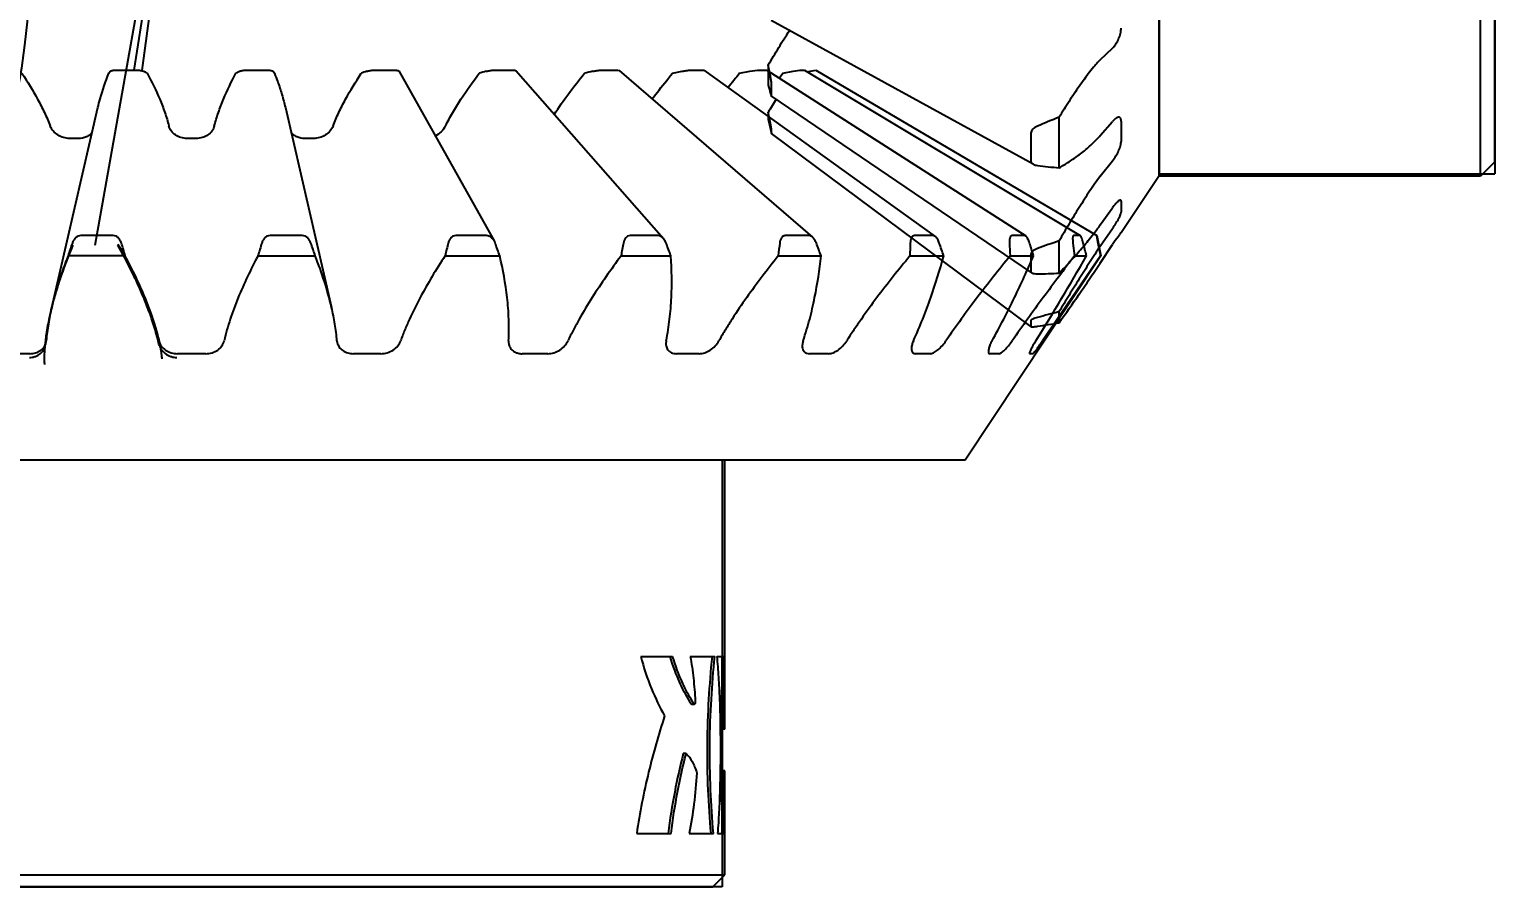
# Model space of a CAD drawing. Header units: inches. Extents: x -116 to 250, y -285 to 80.
# Drawn here: x 25.257 to 27.692, y -193.863 to -192.438 of the extents above; entities that cross this region are included whole.
import ezdxf

# ---------------------------------------------------------------- set-up
doc = ezdxf.new("R2010")
doc.units = ezdxf.units.IN
doc.header["$MEASUREMENT"] = 0
for name, color, linetype in [('LAY0001', 7, 'Continuous'), ('LAYER_CURVE', 7, 'Continuous'), ('LAYER_CUT_FEAT', 7, 'Continuous'), ('LAYER_FEATURE', 7, 'Continuous'), ('trajectories', 3, 'Continuous')]:
    doc.layers.add(name, color=color, linetype=linetype)
doc.dimstyles.get("Standard").update_dxf_attribs({"dimtxt": 0.18, "dimasz": 0.18, "dimexe": 0.18, "dimexo": 0.0625, "dimgap": 0.09, "dimtad": 0, "dimtih": 1, "dimtoh": 1, "dimdec": 4, "dimzin": 0, "dimdsep": 46, "dimtxsty": 'Standard', "dimcen": 0.09, "dimadec": 0, "dimazin": 0, "dimtfac": 1, "dimtdec": 4, "dimtofl": 0, "dimtmove": 0, "dimatfit": 3, "dimfxl": 1, "dimtolj": 1, "dimtzin": 0, "dimarcsym": 0})

# ---------------------------------------------------------------- blocks, each defined once
blk = doc.blocks.new('*D125')
at = {"layer": 'Defpoints', "color": 0, "transparency": 16777216}
for p in [(24.4196, -191.5446), (23.0411, -192.9936)]:
    blk.add_point(p, dxfattribs=at)
at = {"layer": 'trajectories', "color": 0, "lineweight": -2, "transparency": 16777216}
for p, q in [((25.3157, -190.6027), (24.5437, -191.4142)), ((25.4957, -190.6027), (25.3157, -190.6027)), ((23.7304, -192.3591), (23.7304, -192.1791)), ((23.6404, -192.2691), (23.8204, -192.2691))]:
    blk.add_line(p, q, dxfattribs=at)
at = {"layer": 'trajectories', "color": 0, "transparency": 16777216}
blk.add_solid([(24.522, -191.3935), (24.5654, -191.4348), (24.4196, -191.5446)], dxfattribs=at)
at = {"layer": 'trajectories', "color": 0, "transparency": 16777216, "insert": (26.0657, -190.6027), "char_height": 0.18, "attachment_point": 5}
blk.add_mtext('\\A1;∅2.0000', dxfattribs=at)

msp = doc.modelspace()

# ---------------------------------------------------------------- linework, layer by layer
at = {"color": 7, "linetype": 'Continuous'}
for p, q in [((26.92527, -192.66221), (26.48949, -192.42296)), ((27.03663, -192.48861), (27.05709, -192.46908)), ((25.87075, -192.50716), (26.02932, -192.78954)), ((26.06522, -192.50654), (26.31064, -192.78549)), ((26.23686, -192.5062), (26.55847, -192.78326)), ((26.37798, -192.506), (26.76211, -192.78198)), ((26.48231, -192.50589), (26.91265, -192.78127)), ((26.50286, -192.51903), (26.509, -192.51098)), ((26.54522, -192.50584), (27.00317, -192.78076)), ((26.56406, -192.50583), (27.03065, -192.78082)), ((26.9226, -192.84259), (26.4899, -192.54866)), ((25.36143, -192.60877), (25.37088, -192.56791)), ((25.68235, -192.56791), (25.75916, -192.90014)), ((26.92127, -192.93195), (26.49008, -192.61114)), ((27.03663, -192.61461), (27.05709, -192.59094)), ((27.07124, -192.59029), (27.07124, -192.62452)), ((25.33855, -192.6193), (25.32403, -192.6193)), ((25.53403, -192.6193), (25.51919, -192.6193)), ((25.72919, -192.6193), (25.71468, -192.6193)), ((27.03663, -192.6821), (27.05709, -192.65622)), ((27.03663, -192.763), (27.05709, -192.73446)), ((27.07124, -192.7236), (27.07124, -192.74159)), ((25.39616, -192.78083), (25.34269, -192.78083)), ((25.71054, -192.78083), (25.65707, -192.78083)), ((26.01688, -192.78083), (25.96575, -192.78083)), ((26.30179, -192.78083), (26.25523, -192.78083)), ((26.55283, -192.78083), (26.51287, -192.78083)), ((26.75901, -192.78083), (26.72741, -192.78083)), ((26.91133, -192.78083), (26.88947, -192.78083)), ((26.91265, -192.78127), (26.91133, -192.78083)), ((27.00314, -192.78083), (26.99196, -192.78083)), ((27.00343, -192.78092), (27.00314, -192.78083)), ((27.03065, -192.78082), (27.03041, -192.78083)), ((27.03041, -192.78083), (27.03258, -192.79312)), ((27.03065, -192.78082), (27.03745, -192.81441)), ((27.03663, -192.79848), (27.05709, -192.76877)), ((27.07123, -192.77572), (27.07067, -192.77632)), ((27.07124, -192.77573), (27.07123, -192.77572)), ((27.07124, -192.77573), (27.07124, -192.77622)), ((26.99115, -192.79312), (26.99376, -192.81441)), ((27.03258, -192.79312), (27.0367, -192.81441)), ((27.03663, -192.82636), (27.05709, -192.79573)), ((25.4163, -192.81441), (25.32123, -192.81441)), ((25.63692, -192.81441), (25.732, -192.81441)), ((25.94779, -192.81441), (26.03871, -192.81441)), ((26.24026, -192.81441), (26.32305, -192.81441)), ((26.50153, -192.81441), (26.57258, -192.81441)), ((26.7202, -192.81441), (26.77639, -192.81441)), ((27.03745, -192.81441), (26.81218, -193.15417)), ((26.8867, -192.81441), (26.92559, -192.81441)), ((27.0367, -192.81441), (26.94075, -192.95552)), ((26.99376, -192.81441), (27.01364, -192.81441)), ((27.0367, -192.81441), (27.03745, -192.81441)), ((25.25788, -192.97701), (25.21201, -192.97701)), ((25.28463, -192.95845), (25.28507, -192.95552)), ((25.55006, -192.97701), (25.50317, -192.97701)), ((25.76816, -192.95552), (25.7686, -192.95845)), ((25.84121, -192.97701), (25.79534, -192.97701)), ((26.11862, -192.97701), (26.07578, -192.97701)), ((26.37015, -192.97701), (26.33221, -192.97701)), ((26.58481, -192.97701), (26.55343, -192.97701)), ((26.75323, -192.97701), (26.72978, -192.97701)), ((26.85181, -192.97645), (26.85354, -192.97701)), ((26.86803, -192.97701), (26.85354, -192.97701)), ((26.91908, -192.97694), (26.91931, -192.97701)), ((26.92421, -192.97701), (26.91931, -192.97701)), ((26.81218, -193.15417), (24.24104, -193.15417)), ((26.41244, -193.60124), (26.41244, -193.15417)), ((26.27284, -193.48013), (26.32593, -193.48013)), ((26.35525, -193.48013), (26.39586, -193.48013)), ((26.39931, -193.48013), (26.41236, -193.48013)), ((26.35659, -193.55884), (26.35734, -193.55937)), ((26.35734, -193.55937), (26.36204, -193.55937)), ((26.36204, -193.55937), (26.36129, -193.55884)), ((26.41244, -193.60124), (26.40727, -193.60124)), ((26.40801, -193.60124), (26.40801, -193.67045)), ((26.3483, -193.64162), (26.34352, -193.64162)), ((26.41244, -193.67045), (26.40697, -193.67045)), ((26.40697, -193.67045), (26.40783, -193.77425)), ((26.41226, -193.77425), (26.4114, -193.67045)), ((26.41244, -193.84315), (26.41244, -193.67045)), ((26.26626, -193.77425), (26.32338, -193.77425)), ((26.35328, -193.77425), (26.39369, -193.77425)), ((26.4006, -193.77425), (26.41226, -193.77425))]:
    msp.add_line(p, q, dxfattribs=at)
for centre, radius, start, end in [((28.0051, -193.78864), 2.02249, 140.82262, 141.68948), ((27.02177, -193.37737), 1.79131, 160.96397, 161.68279), ((23.73068, -193.30448), 1.75542, 16.21117, 16.93618), ((27.32254, -193.30448), 1.75542, 163.06382, 163.78883), ((24.03145, -193.37737), 1.79131, 18.31721, 19.03603), ((27.68999, -193.22856), 1.79074, 165.9268, 166.628), ((26.00736, -192.80184), 0.02517, 20.26948, 29.24487), ((24.25887, -193.44963), 1.8898, 19.64124, 20.32808), ((28.13791, -193.14518), 1.92626, 169.46884, 170.11229), ((24.38974, -193.5242), 2.05949, 20.16019, 20.79243), ((28.71987, -193.04351), 2.23014, 173.55328, 174.10344), ((24.37762, -193.60753), 2.33386, 19.8667, 20.42342), ((29.5966, -192.89419), 2.87751, 177.98695, 178.41108), ((24.12492, -193.71523), 2.80032, 18.76486, 19.22554), ((31.38463, -192.59404), 4.50332, 182.53368, 182.80485), ((23.37692, -193.89072), 3.7083, 16.87263, 17.21668), ((21.13264, -194.30585), 6.06717, 14.230472, 14.437985), ((23.81246, -191.00024), 3.6795, 327.90005, 330.45905)]:
    msp.add_arc(centre, radius, start, end, dxfattribs=at)
for points, knots in [([(27.05709, -192.46908), (27.05807, -192.46815), (27.05998, -192.46603), (27.06356, -192.46109), (27.06732, -192.45398), (27.0699, -192.44634), (27.07103, -192.44026), (27.07124, -192.43735), (27.07124, -192.43596)], [0, 0, 0, 0, 0.1104629, 0.2323733, 0.4968259, 0.7629256, 0.886839, 1, 1, 1, 1]), ([(25.24475, -192.51098), (25.25397, -192.52502), (25.26702, -192.54645), (25.28214, -192.57599), (25.28872, -192.59102), (25.29166, -192.59861)], [0, 0, 0, 0, 0.5061211, 0.7548448, 1, 1, 1, 1]), ([(25.37088, -192.56791), (25.372, -192.56307), (25.37693, -192.54377), (25.38341, -192.52488), (25.38891, -192.51098)], [0, 0, 0, 0, 0.2493414, 1, 1, 1, 1]), ([(25.45293, -192.51098), (25.46049, -192.52504), (25.47093, -192.54652), (25.48232, -192.57605), (25.48694, -192.59105), (25.48887, -192.59861)], [0, 0, 0, 0, 0.5044707, 0.7533902, 1, 1, 1, 1]), ([(25.56435, -192.59861), (25.56629, -192.59105), (25.57091, -192.57605), (25.58229, -192.54652), (25.59274, -192.52504), (25.6003, -192.51098)], [0, 0, 0, 0, 0.2466098, 0.4955293, 1, 1, 1, 1]), ([(25.66432, -192.51098), (25.66616, -192.51563), (25.67058, -192.52729), (25.6768, -192.54622), (25.68067, -192.56065), (25.68235, -192.56791)], [0, 0, 0, 0, 0.2509088, 0.6259851, 1, 1, 1, 1]), ([(25.76157, -192.59861), (25.7645, -192.59102), (25.77108, -192.57599), (25.78621, -192.54645), (25.79925, -192.52502), (25.80847, -192.51098)], [0, 0, 0, 0, 0.2451552, 0.4938789, 1, 1, 1, 1]), ([(25.94852, -192.59861), (25.95232, -192.59101), (25.96056, -192.57598), (25.97875, -192.54646), (25.99383, -192.52503), (26.00433, -192.51098)], [0, 0, 0, 0, 0.2450674, 0.4939369, 1, 1, 1, 1]), ([(26.12915, -192.57922), (26.13683, -192.56748), (26.15309, -192.54437), (26.1704, -192.52205), (26.17931, -192.51098)], [0, 0, 0, 0, 0.4968515, 1, 1, 1, 1]), ([(26.29187, -192.55359), (26.29461, -192.54999), (26.30568, -192.53561), (26.31707, -192.52147), (26.32576, -192.51098)], [0, 0, 0, 0, 0.2495491, 1, 1, 1, 1]), ([(27.0687, -192.5843), (27.06837, -192.58415), (27.06761, -192.58397), (27.06636, -192.58405), (27.065, -192.58446), (27.06292, -192.5855), (27.06016, -192.58762), (27.05813, -192.58973), (27.05709, -192.59094)], [0, 0, 0, 0, 0.0775827, 0.1637321, 0.2631562, 0.3783462, 0.6581737, 1, 1, 1, 1]), ([(27.07124, -192.59029), (27.07124, -192.58956), (27.07115, -192.58823), (27.0707, -192.58644), (27.0699, -192.58507), (27.06911, -192.58448), (27.0687, -192.5843)], [0, 0, 0, 0, 0.3176373, 0.5823623, 0.8031543, 1, 1, 1, 1]), ([(25.32403, -192.6193), (25.32056, -192.6193), (25.31357, -192.61825), (25.30405, -192.61391), (25.29632, -192.60728), (25.2928, -192.60157), (25.29166, -192.59861)], [0, 0, 0, 0, 0.2567116, 0.5148057, 0.7648802, 1, 1, 1, 1]), ([(25.36146, -192.60879), (25.36025, -192.61043), (25.3573, -192.61345), (25.34983, -192.61798), (25.34305, -192.6193), (25.33855, -192.6193)], [0, 0, 0, 0, 0.2351219, 0.480419, 1, 1, 1, 1]), ([(25.51919, -192.6193), (25.51571, -192.6193), (25.5088, -192.61831), (25.49955, -192.61398), (25.49243, -192.60728), (25.48962, -192.60153), (25.48887, -192.59861)], [0, 0, 0, 0, 0.2663384, 0.5246962, 0.7693921, 1, 1, 1, 1]), ([(25.56435, -192.59861), (25.5636, -192.60153), (25.5608, -192.60728), (25.55368, -192.61398), (25.54443, -192.61831), (25.53752, -192.6193), (25.53403, -192.6193)], [0, 0, 0, 0, 0.2306075, 0.4753035, 0.7336615, 1, 1, 1, 1]), ([(25.71468, -192.6193), (25.71017, -192.6193), (25.70339, -192.61798), (25.69593, -192.61345), (25.69298, -192.61043), (25.69177, -192.60879)], [0, 0, 0, 0, 0.519581, 0.7648781, 1, 1, 1, 1]), ([(25.76157, -192.59861), (25.76042, -192.60157), (25.75691, -192.60728), (25.74918, -192.61391), (25.73966, -192.61825), (25.73266, -192.6193), (25.72919, -192.6193)], [0, 0, 0, 0, 0.2351198, 0.4851943, 0.7432884, 1, 1, 1, 1]), ([(25.94852, -192.59861), (25.94675, -192.60213), (25.94181, -192.60868), (25.93515, -192.61344), (25.93148, -192.6153)], [0, 0, 0, 0, 0.4890009, 1, 1, 1, 1]), ([(27.05709, -192.65622), (27.05905, -192.65373), (27.06269, -192.64836), (27.06645, -192.64126), (27.06884, -192.63547), (27.07016, -192.63146), (27.071, -192.62784), (27.07124, -192.62556), (27.07124, -192.62452)], [0, 0, 0, 0, 0.2707536, 0.5514719, 0.683865, 0.8050379, 0.9113076, 1, 1, 1, 1]), ([(27.07056, -192.72189), (27.07031, -192.72175), (27.06979, -192.72174), (27.06912, -192.72194), (27.06822, -192.72235), (27.06694, -192.72323), (27.06527, -192.72468), (27.06339, -192.72658), (27.06136, -192.72888), (27.05922, -192.73154), (27.05781, -192.73345), (27.05709, -192.73446)], [0, 0, 0, 0, 0.0451174, 0.0748492, 0.1106536, 0.2017235, 0.3188496, 0.4603423, 0.6234454, 0.8046657, 1, 1, 1, 1]), ([(27.07124, -192.7236), (27.07124, -192.72339), (27.07122, -192.72302), (27.0711, -192.72252), (27.07088, -192.72213), (27.07067, -192.72195), (27.07056, -192.72189)], [0, 0, 0, 0, 0.3177936, 0.5811232, 0.8015421, 1, 1, 1, 1]), ([(27.05709, -192.76877), (27.05896, -192.76605), (27.06163, -192.76194), (27.06489, -192.75644), (27.06702, -192.75258), (27.06878, -192.74907), (27.0701, -192.74605), (27.07086, -192.74387), (27.07117, -192.74245), (27.07124, -192.74186), (27.07124, -192.74159)], [0, 0, 0, 0, 0.3212998, 0.4769908, 0.6217791, 0.7504473, 0.8584543, 0.9422564, 0.9744124, 1, 1, 1, 1]), ([(25.34269, -192.78083), (25.34103, -192.78083), (25.33767, -192.78161), (25.33349, -192.78451), (25.33038, -192.7885), (25.32897, -192.79155), (25.32842, -192.79312)], [0, 0, 0, 0, 0.2493926, 0.5001269, 0.7505985, 1, 1, 1, 1]), ([(25.40997, -192.79312), (25.40949, -192.79155), (25.4082, -192.78851), (25.40524, -192.78451), (25.40114, -192.78159), (25.39781, -192.78083), (25.39616, -192.78083)], [0, 0, 0, 0, 0.2491117, 0.4983742, 0.7484117, 1, 1, 1, 1]), ([(25.65707, -192.78083), (25.65541, -192.78083), (25.65209, -192.78159), (25.64799, -192.78451), (25.64502, -192.78851), (25.64373, -192.79155), (25.64326, -192.79312)], [0, 0, 0, 0, 0.2515887, 0.5016261, 0.7508882, 1, 1, 1, 1]), ([(25.7248, -192.79312), (25.72426, -192.79155), (25.72285, -192.7885), (25.71973, -192.78451), (25.71556, -192.78161), (25.7122, -192.78083), (25.71054, -192.78083)], [0, 0, 0, 0, 0.2494015, 0.4998733, 0.7506078, 1, 1, 1, 1]), ([(25.96575, -192.78083), (25.96417, -192.78083), (25.96099, -192.78159), (25.95716, -192.78453), (25.95448, -192.78854), (25.95338, -192.79156), (25.95299, -192.79312)], [0, 0, 0, 0, 0.2489362, 0.496595, 0.746634, 1, 1, 1, 1]), ([(26.02932, -192.78954), (26.02866, -192.78837), (26.02715, -192.78613), (26.02426, -192.7833), (26.02078, -192.78134), (26.01816, -192.78083), (26.01688, -192.78083)], [0, 0, 0, 0, 0.254629, 0.5077286, 0.7569015, 1, 1, 1, 1]), ([(26.25523, -192.78083), (26.2538, -192.78083), (26.25087, -192.7816), (26.24749, -192.78459), (26.24524, -192.78859), (26.24438, -192.79157), (26.24409, -192.79312)], [0, 0, 0, 0, 0.2403487, 0.4837675, 0.7371177, 1, 1, 1, 1]), ([(26.31064, -192.78549), (26.30947, -192.78417), (26.30685, -192.78189), (26.30343, -192.78083), (26.30179, -192.78083)], [0, 0, 0, 0, 0.5184921, 1, 1, 1, 1]), ([(26.51287, -192.78083), (26.51225, -192.78083), (26.51099, -192.78101), (26.50865, -192.78212), (26.5063, -192.78469), (26.5046, -192.78866), (26.50401, -192.79159), (26.50384, -192.79312)], [0, 0, 0, 0, 0.1128245, 0.2257136, 0.4624774, 0.7220351, 1, 1, 1, 1]), ([(26.55847, -192.78326), (26.55764, -192.78255), (26.5559, -192.78136), (26.55381, -192.78083), (26.55283, -192.78083)], [0, 0, 0, 0, 0.5257153, 1, 1, 1, 1]), ([(26.56477, -192.79312), (26.56406, -192.79122), (26.56237, -192.78766), (26.55991, -192.78451), (26.55847, -192.78326)], [0, 0, 0, 0, 0.5148626, 1, 1, 1, 1]), ([(26.72741, -192.78083), (26.72691, -192.78083), (26.7259, -192.78102), (26.72455, -192.78186), (26.72343, -192.78313), (26.72218, -192.78534), (26.72122, -192.78873), (26.72092, -192.7916), (26.72087, -192.79312)], [0, 0, 0, 0, 0.0981917, 0.1992667, 0.3090225, 0.4296339, 0.7001444, 1, 1, 1, 1]), ([(26.76211, -192.78198), (26.76186, -192.78181), (26.76093, -192.78121), (26.75982, -192.78083), (26.75901, -192.78083)], [0, 0, 0, 0, 0.2753702, 1, 1, 1, 1]), ([(26.76906, -192.79312), (26.76828, -192.79087), (26.76688, -192.78767), (26.76437, -192.78401), (26.76289, -192.78255), (26.76211, -192.78198)], [0, 0, 0, 0, 0.5366589, 0.7822131, 1, 1, 1, 1]), ([(26.88947, -192.78083), (26.88912, -192.78083), (26.88837, -192.78105), (26.88749, -192.78192), (26.88681, -192.78318), (26.88629, -192.78476), (26.88594, -192.7866), (26.88565, -192.78941), (26.88564, -192.79161), (26.88571, -192.79312)], [0, 0, 0, 0, 0.0758811, 0.1610638, 0.2637292, 0.3848849, 0.52221, 0.6722827, 1, 1, 1, 1]), ([(26.91906, -192.79312), (26.91866, -192.79183), (26.91781, -192.78936), (26.91631, -192.78596), (26.91469, -192.78321), (26.91336, -192.78173), (26.91265, -192.78127)], [0, 0, 0, 0, 0.2969283, 0.5733754, 0.8140207, 1, 1, 1, 1]), ([(26.99196, -192.78083), (26.99149, -192.78083), (26.99098, -192.78191), (26.99077, -192.7832), (26.99064, -192.78479), (26.99064, -192.78661), (26.99075, -192.78943), (26.99097, -192.79162), (26.99115, -192.79312)], [0, 0, 0, 0, 0.1099512, 0.2087092, 0.3338046, 0.4801196, 0.6423768, 1, 1, 1, 1]), ([(27.0082, -192.79312), (27.00783, -192.79171), (27.0071, -192.78905), (27.00607, -192.78589), (27.00521, -192.78373), (27.00462, -192.78246), (27.00406, -192.78153), (27.00364, -192.78105), (27.00343, -192.78092)], [0, 0, 0, 0, 0.330177, 0.626007, 0.7530245, 0.8602393, 0.9434903, 1, 1, 1, 1]), ([(27.07067, -192.77632), (27.06999, -192.77717), (27.06828, -192.77951), (27.06523, -192.78378), (27.06136, -192.78938), (27.05856, -192.79353), (27.05709, -192.79573)], [0, 0, 0, 0, 0.1376615, 0.366645, 0.663949, 1, 1, 1, 1]), ([(26.3151, -192.79312), (26.31484, -192.79242), (26.31368, -192.7897), (26.31209, -192.78715), (26.31064, -192.78549)], [0, 0, 0, 0, 0.2523242, 1, 1, 1, 1]), ([(25.32123, -192.81441), (25.3157, -192.82838), (25.30553, -192.85663), (25.29744, -192.88556), (25.29407, -192.90014)], [0, 0, 0, 0, 0.5010958, 1, 1, 1, 1]), ([(25.47252, -192.95552), (25.47117, -192.94943), (25.46806, -192.93731), (25.46068, -192.91326), (25.4496, -192.88357), (25.43403, -192.8486), (25.4224, -192.82575), (25.4163, -192.81441)], [0, 0, 0, 0, 0.1228772, 0.2463857, 0.4951826, 0.7463992, 1, 1, 1, 1]), ([(25.63692, -192.81441), (25.63083, -192.82575), (25.6192, -192.8486), (25.60362, -192.88357), (25.59255, -192.91326), (25.58517, -192.93731), (25.58206, -192.94943), (25.58071, -192.95552)], [0, 0, 0, 0, 0.2536009, 0.5048176, 0.7536144, 0.8771228, 1, 1, 1, 1]), ([(25.75916, -192.90014), (25.75579, -192.88556), (25.7477, -192.85663), (25.73753, -192.82838), (25.732, -192.81441)], [0, 0, 0, 0, 0.4989043, 1, 1, 1, 1]), ([(25.94779, -192.81441), (25.94036, -192.82574), (25.92601, -192.84857), (25.90614, -192.88351), (25.89131, -192.91321), (25.88084, -192.93727), (25.87613, -192.94941), (25.87398, -192.95552)], [0, 0, 0, 0, 0.2548075, 0.506722, 0.755332, 0.8782334, 1, 1, 1, 1]), ([(26.05323, -192.95552), (26.05362, -192.94948), (26.054, -192.93743), (26.05363, -192.9135), (26.05044, -192.8722), (26.04413, -192.83727), (26.03871, -192.81441)], [0, 0, 0, 0, 0.1275895, 0.254046, 0.5045545, 1, 1, 1, 1]), ([(26.24026, -192.81441), (26.2318, -192.82575), (26.21533, -192.84859), (26.19205, -192.88352), (26.17413, -192.9132), (26.16102, -192.93726), (26.15494, -192.94941), (26.15207, -192.95552)], [0, 0, 0, 0, 0.2546893, 0.5067432, 0.7555276, 0.8784146, 1, 1, 1, 1]), ([(26.3153, -192.95552), (26.31654, -192.9495), (26.31866, -192.93749), (26.32187, -192.91361), (26.32511, -192.87263), (26.3246, -192.8375), (26.32305, -192.81441)], [0, 0, 0, 0, 0.1301017, 0.2582421, 0.509929, 1, 1, 1, 1]), ([(26.50153, -192.81441), (26.49242, -192.82577), (26.47453, -192.84864), (26.44883, -192.88357), (26.42862, -192.91322), (26.41346, -192.93727), (26.40627, -192.94941), (26.40282, -192.95552)], [0, 0, 0, 0, 0.2535512, 0.5052893, 0.7545045, 0.8778418, 1, 1, 1, 1]), ([(26.54289, -192.95552), (26.54493, -192.94952), (26.5487, -192.93752), (26.55534, -192.91369), (26.56477, -192.87294), (26.57013, -192.83769), (26.57258, -192.81441)], [0, 0, 0, 0, 0.1317419, 0.2610558, 0.5136991, 1, 1, 1, 1]), ([(26.7202, -192.81441), (26.70145, -192.83716), (26.67398, -192.87174), (26.64367, -192.91328), (26.62713, -192.93729), (26.61916, -192.94942), (26.61528, -192.95552)], [0, 0, 0, 0, 0.502765, 0.7525882, 0.876712, 1, 1, 1, 1]), ([(26.72607, -192.95552), (26.73151, -192.94362), (26.74152, -192.91989), (26.75903, -192.87306), (26.77001, -192.83779), (26.77639, -192.81441)], [0, 0, 0, 0, 0.2618551, 0.5149756, 1, 1, 1, 1]), ([(26.8867, -192.81441), (26.86816, -192.83729), (26.84073, -192.87198), (26.80549, -192.91925), (26.78843, -192.94333), (26.78016, -192.95552)], [0, 0, 0, 0, 0.4995609, 0.7500855, 1, 1, 1, 1]), ([(26.85683, -192.95552), (26.86345, -192.94358), (26.87608, -192.91983), (26.89948, -192.873), (26.91556, -192.83779), (26.92559, -192.81441)], [0, 0, 0, 0, 0.2608639, 0.5139417, 1, 1, 1, 1]), ([(26.99376, -192.81441), (26.97624, -192.83743), (26.95003, -192.87226), (26.91565, -192.9194), (26.89865, -192.94339), (26.89026, -192.95552)], [0, 0, 0, 0, 0.4959294, 0.7472022, 1, 1, 1, 1]), ([(25.29407, -192.90014), (25.29196, -192.90925), (25.28828, -192.92761), (25.28582, -192.94619), (25.28507, -192.95552)], [0, 0, 0, 0, 0.4996944, 1, 1, 1, 1]), ([(25.76816, -192.95552), (25.7674, -192.94619), (25.76495, -192.92761), (25.76127, -192.90925), (25.75916, -192.90014)], [0, 0, 0, 0, 0.5003057, 1, 1, 1, 1]), ([(25.25788, -192.97701), (25.26104, -192.97701), (25.26723, -192.97618), (25.2755, -192.97235), (25.28173, -192.96629), (25.28403, -192.9611), (25.28463, -192.95845)], [0, 0, 0, 0, 0.2707201, 0.5267991, 0.7679557, 1, 1, 1, 1]), ([(25.47252, -192.95552), (25.47319, -192.95853), (25.4759, -192.96449), (25.48308, -192.97146), (25.49252, -192.97598), (25.4996, -192.97701), (25.50317, -192.97701)], [0, 0, 0, 0, 0.2302675, 0.4747394, 0.7333072, 1, 1, 1, 1]), ([(25.55006, -192.97701), (25.55363, -192.97701), (25.56071, -192.97598), (25.57015, -192.97146), (25.57733, -192.96449), (25.58004, -192.95853), (25.58071, -192.95552)], [0, 0, 0, 0, 0.2666923, 0.5252603, 0.7697326, 1, 1, 1, 1]), ([(25.7686, -192.95845), (25.76919, -192.9611), (25.7715, -192.96629), (25.77773, -192.97235), (25.78599, -192.97618), (25.79218, -192.97701), (25.79534, -192.97701)], [0, 0, 0, 0, 0.2320439, 0.4732, 0.7292789, 1, 1, 1, 1]), ([(25.84121, -192.97701), (25.84476, -192.97701), (25.85192, -192.97592), (25.86163, -192.97139), (25.86944, -192.9645), (25.8729, -192.95858), (25.87398, -192.95552)], [0, 0, 0, 0, 0.2569325, 0.5154156, 0.7654631, 1, 1, 1, 1]), ([(26.05323, -192.95552), (26.05312, -192.95726), (26.0533, -192.96073), (26.05438, -192.96403), (26.05512, -192.96555)], [0, 0, 0, 0, 0.5082674, 1, 1, 1, 1]), ([(26.05512, -192.96555), (26.05596, -192.96729), (26.05826, -192.97058), (26.06316, -192.97427), (26.06916, -192.97654), (26.07353, -192.97701), (26.07578, -192.97701)], [0, 0, 0, 0, 0.2342597, 0.4751599, 0.7294017, 1, 1, 1, 1]), ([(26.11862, -192.97701), (26.122, -192.97701), (26.12896, -192.97584), (26.13854, -192.97128), (26.14665, -192.96443), (26.15063, -192.95859), (26.15207, -192.95552)], [0, 0, 0, 0, 0.2434115, 0.499466, 0.7558917, 1, 1, 1, 1]), ([(26.3153, -192.95552), (26.31475, -192.95819), (26.31454, -192.96227), (26.31594, -192.96729), (26.31714, -192.96947), (26.31784, -192.97044)], [0, 0, 0, 0, 0.5253336, 0.7671592, 1, 1, 1, 1]), ([(26.31784, -192.97044), (26.3186, -192.97148), (26.32041, -192.9734), (26.3251, -192.97626), (26.32937, -192.97701), (26.33221, -192.97701)], [0, 0, 0, 0, 0.2362473, 0.4778087, 1, 1, 1, 1]), ([(26.37015, -192.97701), (26.37321, -192.97701), (26.3797, -192.97575), (26.38874, -192.97115), (26.39681, -192.96431), (26.4011, -192.95858), (26.40282, -192.95552)], [0, 0, 0, 0, 0.2260839, 0.4777444, 0.7415309, 1, 1, 1, 1]), ([(26.54289, -192.95552), (26.5423, -192.95728), (26.54143, -192.96071), (26.5412, -192.96572), (26.54215, -192.97013), (26.54365, -192.97256), (26.54456, -192.97353)], [0, 0, 0, 0, 0.2950135, 0.5576537, 0.7895883, 1, 1, 1, 1]), ([(26.54456, -192.97353), (26.54561, -192.97466), (26.54843, -192.97653), (26.55173, -192.97701), (26.55343, -192.97701)], [0, 0, 0, 0, 0.4765976, 1, 1, 1, 1]), ([(26.58481, -192.97701), (26.58743, -192.97701), (26.59319, -192.97561), (26.6013, -192.97097), (26.60899, -192.96415), (26.61337, -192.95854), (26.61528, -192.95552)], [0, 0, 0, 0, 0.2041277, 0.4495117, 0.7221036, 1, 1, 1, 1]), ([(26.72607, -192.95552), (26.72512, -192.9576), (26.72362, -192.96154), (26.72267, -192.96653), (26.72273, -192.97001), (26.72314, -192.97218), (26.72392, -192.97401), (26.72472, -192.97499), (26.72516, -192.9754)], [0, 0, 0, 0, 0.3258722, 0.601311, 0.7183855, 0.8221677, 0.91476, 1, 1, 1, 1]), ([(26.72516, -192.9754), (26.72574, -192.97593), (26.72723, -192.97679), (26.72891, -192.97701), (26.72978, -192.97701)], [0, 0, 0, 0, 0.4771008, 1, 1, 1, 1]), ([(26.75323, -192.97701), (26.75418, -192.97701), (26.75626, -192.97667), (26.76083, -192.9749), (26.7669, -192.97075), (26.77388, -192.96396), (26.77816, -192.95848), (26.78016, -192.95552)], [0, 0, 0, 0, 0.0807004, 0.1766919, 0.4135958, 0.6969028, 1, 1, 1, 1]), ([(26.85683, -192.95552), (26.85552, -192.95788), (26.85378, -192.96135), (26.85202, -192.96594), (26.85114, -192.96888), (26.85066, -192.97147), (26.85054, -192.97398), (26.85105, -192.97583), (26.85181, -192.97645)], [0, 0, 0, 0, 0.3615517, 0.5190114, 0.6571059, 0.7739182, 0.8687411, 1, 1, 1, 1]), ([(26.86803, -192.97701), (26.86865, -192.97701), (26.8701, -192.97661), (26.87233, -192.97536), (26.87491, -192.97341), (26.87897, -192.9697), (26.88427, -192.96375), (26.88825, -192.95842), (26.89026, -192.95552)], [0, 0, 0, 0, 0.059083, 0.1397214, 0.2427723, 0.3666119, 0.6639673, 1, 1, 1, 1]), ([(26.92945, -192.95552), (26.92779, -192.95817), (26.92547, -192.962), (26.92275, -192.96695), (26.92117, -192.97005), (26.91998, -192.97265), (26.91929, -192.97445), (26.91898, -192.97561), (26.91887, -192.97627), (26.91889, -192.9768), (26.91908, -192.97694)], [0, 0, 0, 0, 0.3888884, 0.5580068, 0.7040866, 0.8233089, 0.9127328, 0.9457258, 0.9708845, 1, 1, 1, 1]), ([(26.92421, -192.97701), (26.92432, -192.97701), (26.92458, -192.97689), (26.925, -192.97658), (26.92554, -192.97608), (26.92651, -192.97506), (26.92798, -192.97332), (26.93001, -192.97073), (26.93238, -192.96754), (26.93501, -192.96386), (26.93784, -192.95981), (26.93977, -192.95698), (26.94075, -192.95552)], [0, 0, 0, 0, 0.0116139, 0.0306639, 0.0577018, 0.0927461, 0.1860496, 0.3080783, 0.4552176, 0.6230337, 0.8064659, 1, 1, 1, 1]), ([(26.27284, -193.48013), (26.27769, -193.49835), (26.28906, -193.53221), (26.30437, -193.56446), (26.3125, -193.57911)], [0, 0, 0, 0, 0.5294422, 1, 1, 1, 1]), ([(26.32102, -193.48013), (26.32571, -193.49548), (26.33372, -193.51704), (26.34664, -193.54288), (26.35325, -193.55389), (26.35659, -193.55884)], [0, 0, 0, 0, 0.5558388, 0.7932856, 1, 1, 1, 1]), ([(26.36129, -193.55884), (26.35797, -193.55389), (26.35139, -193.54288), (26.33855, -193.51703), (26.33059, -193.49548), (26.32593, -193.48013)], [0, 0, 0, 0, 0.2066121, 0.4440298, 1, 1, 1, 1]), ([(26.35525, -193.48013), (26.35739, -193.49209), (26.36085, -193.51669), (26.36288, -193.54144), (26.36361, -193.55409)], [0, 0, 0, 0, 0.4894518, 1, 1, 1, 1]), ([(26.39135, -193.48013), (26.38902, -193.50371), (26.38507, -193.55227), (26.3825, -193.62617), (26.38379, -193.70069), (26.38707, -193.75008), (26.38917, -193.77425)], [0, 0, 0, 0, 0.2412919, 0.4960723, 0.7528525, 1, 1, 1, 1]), ([(26.39369, -193.77425), (26.39161, -193.75008), (26.38834, -193.70069), (26.38706, -193.62618), (26.38962, -193.55227), (26.39355, -193.50371), (26.39586, -193.48013)], [0, 0, 0, 0, 0.2471473, 0.503928, 0.7587088, 1, 1, 1, 1]), ([(26.39931, -193.48013), (26.40041, -193.49159), (26.40221, -193.51511), (26.40457, -193.56381), (26.40566, -193.6264), (26.40497, -193.68918), (26.40306, -193.73852), (26.40154, -193.76252), (26.4006, -193.77425)], [0, 0, 0, 0, 0.1172746, 0.240339, 0.4968575, 0.7549814, 0.8800216, 1, 1, 1, 1]), ([(26.40793, -193.48013), (26.40778, -193.49968), (26.40724, -193.54004), (26.40717, -193.58042), (26.40727, -193.60124)], [0, 0, 0, 0, 0.4841852, 1, 1, 1, 1]), ([(26.41171, -193.60124), (26.41161, -193.58042), (26.41168, -193.54004), (26.41221, -193.49968), (26.41236, -193.48013)], [0, 0, 0, 0, 0.5158149, 1, 1, 1, 1]), ([(26.36361, -193.55409), (26.36364, -193.55476), (26.36362, -193.55602), (26.36337, -193.5575), (26.36302, -193.55846), (26.3627, -193.55904), (26.3623, -193.55937), (26.36204, -193.55937)], [0, 0, 0, 0, 0.3445979, 0.6488231, 0.7706108, 0.8683772, 1, 1, 1, 1]), ([(26.3125, -193.57911), (26.30259, -193.60997), (26.28411, -193.67434), (26.27115, -193.7401), (26.26626, -193.77425)], [0, 0, 0, 0, 0.4843954, 1, 1, 1, 1]), ([(26.34352, -193.64162), (26.3382, -193.66277), (26.32836, -193.70672), (26.32128, -193.75122), (26.31845, -193.77425)], [0, 0, 0, 0, 0.4845152, 1, 1, 1, 1]), ([(26.32338, -193.77425), (26.32619, -193.75122), (26.33322, -193.70673), (26.34301, -193.66278), (26.3483, -193.64162)], [0, 0, 0, 0, 0.5154955, 1, 1, 1, 1]), ([(26.3483, -193.64162), (26.3523, -193.64539), (26.35743, -193.65268), (26.36273, -193.66381), (26.36507, -193.67025), (26.36617, -193.67368)], [0, 0, 0, 0, 0.4451739, 0.7083167, 1, 1, 1, 1]), ([(26.36617, -193.67368), (26.36506, -193.691), (26.36199, -193.7247), (26.35663, -193.75814), (26.35328, -193.77425)], [0, 0, 0, 0, 0.5132453, 1, 1, 1, 1])]:
    msp.add_open_spline(points, degree=3, knots=knots, dxfattribs=at)
at = {"layer": 'LAY0001', "color": 7, "linetype": 'Continuous'}
for p, q in [((27.13449, -191.11087), (27.13449, -192.6778)), ((27.69197, -191.11087), (27.69197, -192.6778)), ((26.40801, -193.15417), (24.64522, -193.15417)), ((26.40801, -193.86284), (24.64522, -193.86284))]:
    msp.add_line(p, q, dxfattribs=at)
at = {"layer": 'LAY0001', "color": 6, "linetype": 'Continuous'}
for p, q in [((27.13449, -192.6778), (27.69197, -192.6778)), ((26.40801, -193.15417), (26.40801, -193.86284))]:
    msp.add_line(p, q, dxfattribs=at)
at = {"layer": 'LAYER_CURVE', "color": 40, "linetype": 'Continuous'}
for p, q in [((25.36658, -192.79669), (25.52661, -191.89433)), ((25.52661, -191.89433), (25.43073, -192.50583)), ((25.52661, -191.89433), (25.44368, -192.50656)), ((25.29441, -192.90022), (25.29461, -192.89943))]:
    msp.add_line(p, q, dxfattribs=at)
at = {"layer": 'LAYER_CURVE', "color": 4, "linetype": 'Continuous'}
msp.add_line((25.28433, -192.95544), (25.28378, -192.96152), dxfattribs=at)
msp.add_circle((23.73036, -192.26909), 1.53097, dxfattribs=at)
at = {"layer": 'LAYER_CURVE', "color": 40, "linetype": 'Continuous'}
msp.add_arc((25.59888, -192.99205), 0.31689, 173.35791, 173.72875, dxfattribs=at)
at = {"layer": 'LAYER_CURVE', "color": 4, "linetype": 'Continuous'}
for points, knots in [([(25.3292, -192.7969), (25.32355, -192.81002), (25.31552, -192.83015), (25.30597, -192.85786), (25.29951, -192.87904), (25.29575, -192.8933), (25.29409, -192.90015)], [0, 0, 0, 0, 0.3905203, 0.5935677, 0.8055585, 1, 1, 1, 1]), ([(25.47235, -192.96152), (25.47196, -192.95969), (25.47044, -192.95308), (25.46751, -192.94197), (25.4622, -192.92427), (25.45499, -192.90354), (25.44556, -192.88), (25.43572, -192.85786), (25.4223, -192.83015), (25.41147, -192.81002), (25.40399, -192.7969)], [0, 0, 0, 0, 0.0320824, 0.1165423, 0.1964562, 0.3467542, 0.4879556, 0.6227052, 0.7517701, 1, 1, 1, 1]), ([(25.29409, -192.90015), (25.29385, -192.90112), (25.29163, -192.91044), (25.28875, -192.92427), (25.28593, -192.94176), (25.28479, -192.95086), (25.28433, -192.95544)], [0, 0, 0, 0, 0.0535643, 0.5108096, 0.7539283, 1, 1, 1, 1]), ([(25.25705, -192.98344), (25.25875, -192.98323), (25.26221, -192.98298), (25.26867, -192.98106), (25.27575, -192.97716), (25.28072, -192.9712), (25.28312, -192.96587), (25.28349, -192.96295), (25.28378, -192.96152)], [0, 0, 0, 0, 0.125, 0.25, 0.5, 0.75, 0.875, 1, 1, 1, 1]), ([(25.47235, -192.96152), (25.47284, -192.96293), (25.4736, -192.96581), (25.47675, -192.97117), (25.48237, -192.97701), (25.49016, -192.98105), (25.49685, -192.98296), (25.5004, -192.98322), (25.50215, -192.98344)], [0, 0, 0, 0, 0.125, 0.25, 0.5, 0.75, 0.875, 1, 1, 1, 1])]:
    msp.add_open_spline(points, degree=3, knots=knots, dxfattribs=at)
at = {"layer": 'LAYER_CURVE', "color": 40, "linetype": 'Continuous'}
for points, knots in [([(25.29461, -192.89943), (25.29601, -192.8938), (25.30123, -192.87431), (25.31057, -192.8453), (25.32075, -192.81837), (25.32682, -192.80365), (25.32891, -192.79873)], [0, 0, 0, 0, 0.1497262, 0.5312946, 0.8437649, 1, 1, 1, 1]), ([(25.4775, -192.98527), (25.47744, -192.98419), (25.47713, -192.97958), (25.47577, -192.97001), (25.47268, -192.9542), (25.46695, -192.93261), (25.45786, -192.90524), (25.44464, -192.87245), (25.42898, -192.83957), (25.41512, -192.81381), (25.40704, -192.79978), (25.40428, -192.79508)], [0, 0, 0, 0, 0.0092707, 0.0410306, 0.1009358, 0.1943011, 0.3262713, 0.5017475, 0.725343, 0.9084477, 1, 1, 1, 1]), ([(25.28412, -192.9554), (25.28455, -192.95171), (25.28637, -192.93814), (25.2898, -192.91973), (25.29308, -192.90559), (25.29441, -192.90022)], [0, 0, 0, 0, 0.1800604, 0.6820017, 1, 1, 1, 1]), ([(25.28261, -192.99469), (25.28251, -192.99361), (25.28218, -192.989), (25.2822, -192.97936), (25.28281, -192.96821), (25.28356, -192.96038), (25.28389, -192.95744)], [0, 0, 0, 0, 0.0670424, 0.2967169, 0.7299277, 1, 1, 1, 1])]:
    msp.add_open_spline(points, degree=3, knots=knots, dxfattribs=at)
at = {"layer": 'LAYER_CUT_FEAT', "color": 7, "linetype": 'Continuous'}
for p, q in [((25.38891, -192.51098), (25.39136, -192.5077)), ((25.39974, -192.50583), (25.43663, -192.50583)), ((25.6166, -192.50583), (25.65348, -192.50583)), ((25.66186, -192.5077), (25.66432, -192.51098)), ((25.82952, -192.50583), (25.86479, -192.50583)), ((26.02921, -192.50583), (26.06132, -192.50583)), ((26.20692, -192.50583), (26.23448, -192.50583)), ((26.23448, -192.50583), (26.23686, -192.5062)), ((26.32576, -192.51098), (26.34162, -192.5077)), ((26.35491, -192.50583), (26.37671, -192.50583)), ((26.37671, -192.50583), (26.37798, -192.506)), ((26.43728, -192.51098), (26.45411, -192.5077)), ((26.45411, -192.5077), (26.46669, -192.50583)), ((26.46669, -192.50583), (26.48178, -192.50583)), ((26.48178, -192.50583), (26.48231, -192.50589)), ((26.48494, -192.49748), (26.48494, -192.53097)), ((26.48845, -192.51576), (26.48494, -192.49748)), ((26.509, -192.51098), (26.52607, -192.5077)), ((26.52607, -192.5077), (26.53739, -192.50583)), ((26.53739, -192.50583), (26.5451, -192.50583)), ((26.5451, -192.50583), (26.54523, -192.50584)), ((26.54982, -192.5086), (26.55434, -192.5077)), ((26.55434, -192.5077), (26.56392, -192.50583)), ((26.56392, -192.50583), (26.56406, -192.50583)), ((26.49009, -192.54799), (26.49009, -192.52749)), ((26.48494, -192.57572), (26.48494, -192.58726)), ((26.48845, -192.59415), (26.48494, -192.57572)), ((26.48494, -192.58726), (26.48845, -192.60402)), ((26.96819, -192.668), (26.96819, -192.58402)), ((26.49009, -192.60403), (26.48845, -192.59415)), ((26.48845, -192.60402), (26.49008, -192.61114)), ((26.49008, -192.61114), (26.49009, -192.61109)), ((26.49009, -192.61109), (26.49009, -192.60403)), ((26.92132, -192.61037), (26.92132, -192.65659)), ((26.96819, -192.84326), (26.96819, -192.78934)), ((26.92132, -192.81088), (26.92132, -192.84055)), ((26.92132, -192.92166), (26.92132, -192.93189)), ((26.96819, -192.92563), (26.96819, -192.90705)), ((26.92132, -192.93189), (26.92142, -192.93206)), ((26.92142, -192.93206), (26.92195, -192.93223))]:
    msp.add_line(p, q, dxfattribs=at)
for centre, radius, start, end in [((25.19001, -192.97762), 0.53561, 60.60258, 61.32639), ((25.84946, -192.95285), 0.50728, 118.65339, 119.41763), ((26.35228, -194.00647), 1.59129, 109.63392, 109.98285), ((26.99733, -196.09221), 3.71635, 105.30697, 105.4976), ((27.83423, -199.63593), 7.31462, 102.96216, 103.076347), ((29.56121, -191.73677), 3.17713, 194.4759, 194.72683), ((30.19576, -194.82011), 4.33676, 148.5006, 148.83344), ((27.47989, -193.87028), 1.38431, 111.69376, 113.31144), ((27.05572, -191.65758), 1.01421, 262.99783, 265.04889), ((27.68117, -194.81729), 2.14964, 109.37029, 110.39369), ((26.90803, -191.36367), 1.48081, 270.93064, 272.32831), ((28.92574, -200.13242), 7.48585, 105.159049, 105.445567), ((26.37429, -189.30232), 3.67166, 278.73809, 279.3086)]:
    msp.add_arc(centre, radius, start, end, dxfattribs=at)
for points, knots in [([(26.48494, -192.49748), (26.49057, -192.48765), (26.50197, -192.46822), (26.51392, -192.44911), (26.5201, -192.43977)], [0, 0, 0, 0, 0.502781, 1, 1, 1, 1]), ([(27.03663, -192.48861), (27.03507, -192.4901), (27.03202, -192.49329), (27.02608, -192.50015), (27.01868, -192.50928), (27.01002, -192.52079), (27.00144, -192.53278), (26.99296, -192.54516), (26.98174, -192.56218), (26.97357, -192.57522), (26.96819, -192.58402)], [0, 0, 0, 0, 0.0548639, 0.1124783, 0.2315865, 0.3544429, 0.4799596, 0.6076105, 0.7370184, 1, 1, 1, 1]), ([(25.39136, -192.5077), (25.39159, -192.50741), (25.39241, -192.50688), (25.39412, -192.50632), (25.39665, -192.50592), (25.39863, -192.50583), (25.39974, -192.50583)], [0, 0, 0, 0, 0.1257363, 0.323941, 0.6165071, 1, 1, 1, 1]), ([(25.43663, -192.50583), (25.43882, -192.50582), (25.44181, -192.50607), (25.44525, -192.50693), (25.44651, -192.50742), (25.44701, -192.5077)], [0, 0, 0, 0, 0.6191657, 0.8388461, 1, 1, 1, 1]), ([(25.60622, -192.5077), (25.60672, -192.50742), (25.60798, -192.50693), (25.61142, -192.50607), (25.61441, -192.50582), (25.6166, -192.50583)], [0, 0, 0, 0, 0.1611543, 0.3808346, 1, 1, 1, 1]), ([(25.65348, -192.50583), (25.6546, -192.50583), (25.65657, -192.50592), (25.6591, -192.50632), (25.66081, -192.50688), (25.66164, -192.50741), (25.66186, -192.5077)], [0, 0, 0, 0, 0.383493, 0.6760593, 0.874264, 1, 1, 1, 1]), ([(25.81759, -192.5077), (25.81921, -192.50712), (25.82316, -192.50622), (25.8272, -192.50582), (25.82952, -192.50583)], [0, 0, 0, 0, 0.4251158, 1, 1, 1, 1]), ([(25.86479, -192.50583), (25.86562, -192.50583), (25.86706, -192.50588), (25.86889, -192.50615), (25.87009, -192.50654), (25.87063, -192.50694), (25.87075, -192.50716)], [0, 0, 0, 0, 0.3970556, 0.6907938, 0.8827326, 1, 1, 1, 1]), ([(26.01625, -192.5077), (26.0182, -192.50716), (26.02135, -192.50652), (26.02569, -192.50597), (26.02804, -192.50583), (26.02921, -192.50583)], [0, 0, 0, 0, 0.462373, 0.7344521, 1, 1, 1, 1]), ([(26.06132, -192.50583), (26.06222, -192.50583), (26.06341, -192.50587), (26.06471, -192.50619), (26.06511, -192.50641), (26.06522, -192.50654)], [0, 0, 0, 0, 0.671415, 0.8729681, 1, 1, 1, 1]), ([(26.19351, -192.5077), (26.1957, -192.50719), (26.19909, -192.50655), (26.20358, -192.50598), (26.20585, -192.50583), (26.20692, -192.50583)], [0, 0, 0, 0, 0.496395, 0.7627558, 1, 1, 1, 1]), ([(26.34162, -192.5077), (26.34394, -192.50722), (26.34743, -192.50658), (26.35187, -192.506), (26.35397, -192.50583), (26.35491, -192.50583)], [0, 0, 0, 0, 0.5299565, 0.790618, 1, 1, 1, 1]), ([(26.49009, -192.52749), (26.49009, -192.52717), (26.49006, -192.52643), (26.4899, -192.52469), (26.48956, -192.5222), (26.48905, -192.51903), (26.48866, -192.51685), (26.48845, -192.51576)], [0, 0, 0, 0, 0.0819569, 0.1872926, 0.4410819, 0.7193174, 1, 1, 1, 1]), ([(26.48845, -192.54443), (26.48858, -192.54495), (26.48884, -192.54591), (26.48918, -192.54703), (26.48944, -192.54777), (26.4896, -192.54818), (26.48974, -192.54847), (26.48984, -192.54863), (26.4899, -192.54866)], [0, 0, 0, 0, 0.3593772, 0.6598495, 0.7825206, 0.8823834, 0.955784, 1, 1, 1, 1]), ([(26.4899, -192.54866), (26.48991, -192.54867), (26.48994, -192.54869), (26.49, -192.54867), (26.49004, -192.54859), (26.49009, -192.54836), (26.49009, -192.54815), (26.49009, -192.54799)], [0, 0, 0, 0, 0.0600808, 0.1108848, 0.2164535, 0.3931143, 1, 1, 1, 1]), ([(26.93208, -192.59897), (26.93069, -192.59957), (26.92805, -192.60094), (26.9246, -192.60356), (26.92209, -192.60668), (26.92132, -192.60919), (26.92132, -192.61037)], [0, 0, 0, 0, 0.2765813, 0.5416029, 0.7848833, 1, 1, 1, 1]), ([(26.96819, -192.668), (26.9738, -192.66492), (26.98518, -192.65809), (26.99904, -192.64838), (27.0103, -192.63954), (27.01905, -192.63212), (27.02633, -192.62536), (27.03225, -192.61948), (27.03518, -192.61629), (27.03663, -192.61461)], [0, 0, 0, 0, 0.2201033, 0.4563902, 0.5817952, 0.7128833, 0.8511268, 0.92355, 1, 1, 1, 1]), ([(26.92132, -192.65659), (26.92132, -192.65716), (26.92151, -192.65832), (26.92236, -192.65988), (26.92365, -192.66121), (26.9247, -192.6619), (26.92527, -192.66221)], [0, 0, 0, 0, 0.2379127, 0.4776909, 0.7300106, 1, 1, 1, 1]), ([(26.92527, -192.66221), (26.92627, -192.66276), (26.92851, -192.66362), (26.93086, -192.66407), (26.93208, -192.66422)], [0, 0, 0, 0, 0.4807695, 1, 1, 1, 1]), ([(27.03663, -192.6821), (27.03351, -192.68605), (27.02753, -192.69437), (27.01875, -192.70717), (27.01007, -192.7204), (27.00148, -192.73389), (26.993, -192.74757), (26.98183, -192.76601), (26.97361, -192.77998), (26.96819, -192.78934)], [0, 0, 0, 0, 0.1186208, 0.241284, 0.3658626, 0.4916032, 0.6181234, 0.7451556, 1, 1, 1, 1]), ([(26.96819, -192.84326), (26.97377, -192.83752), (26.98506, -192.82553), (26.99894, -192.80991), (27.01025, -192.79659), (27.01898, -192.78598), (27.02785, -192.77478), (27.03373, -192.76704), (27.03663, -192.763)], [0, 0, 0, 0, 0.2273671, 0.4680176, 0.5938822, 0.723832, 0.8586383, 1, 1, 1, 1]), ([(26.93208, -192.8024), (26.93071, -192.8029), (26.92814, -192.80401), (26.92519, -192.80572), (26.92329, -192.80729), (26.92197, -192.80872), (26.92132, -192.81004), (26.92132, -192.81088)], [0, 0, 0, 0, 0.3076621, 0.5887969, 0.7135191, 0.8242011, 1, 1, 1, 1]), ([(27.03663, -192.79848), (27.03359, -192.80291), (27.02763, -192.81189), (27.01882, -192.82547), (27.01012, -192.83913), (26.9987, -192.85731), (26.9847, -192.87993), (26.97366, -192.89804), (26.96819, -192.90705)], [0, 0, 0, 0, 0.1255084, 0.2519505, 0.3782647, 0.5041249, 0.7537754, 1, 1, 1, 1]), ([(26.96819, -192.92563), (26.97942, -192.90982), (26.99637, -192.88555), (27.01606, -192.85681), (27.02774, -192.83959), (27.03366, -192.83081), (27.03663, -192.82636)], [0, 0, 0, 0, 0.4823906, 0.7364308, 0.8669283, 1, 1, 1, 1]), ([(26.92132, -192.84055), (26.92132, -192.84094), (26.92159, -192.84177), (26.92223, -192.84234), (26.9226, -192.84259)], [0, 0, 0, 0, 0.4665406, 1, 1, 1, 1]), ([(26.9226, -192.84259), (26.92313, -192.84295), (26.92445, -192.84351), (26.92763, -192.84421), (26.93025, -192.84432), (26.93208, -192.84429)], [0, 0, 0, 0, 0.1973881, 0.4359955, 1, 1, 1, 1]), ([(26.93208, -192.91693), (26.93073, -192.9173), (26.92823, -192.91805), (26.92528, -192.9191), (26.92335, -192.91997), (26.9223, -192.92056), (26.92161, -192.92106), (26.92132, -192.92149), (26.92132, -192.92166)], [0, 0, 0, 0, 0.3511892, 0.6566423, 0.7821587, 0.8830145, 0.9554419, 1, 1, 1, 1]), ([(26.92195, -192.93223), (26.92218, -192.93227), (26.92272, -192.93231), (26.92406, -192.93231), (26.92614, -192.93215), (26.92897, -192.93182), (26.93101, -192.93153), (26.93208, -192.93136)], [0, 0, 0, 0, 0.0692219, 0.1598055, 0.3942673, 0.6802369, 1, 1, 1, 1])]:
    msp.add_open_spline(points, degree=3, knots=knots, dxfattribs=at)
at = {"layer": 'LAYER_FEATURE', "color": 7, "linetype": 'Continuous'}
for p, q in [((27.13449, -192.68173), (27.13449, -191.10693)), ((27.66835, -192.68173), (27.66835, -191.10693)), ((27.69197, -192.65811), (27.69197, -191.13055)), ((25.29407, -192.90014), (25.37088, -192.56791)), ((27.69197, -192.65811), (27.66835, -192.68173)), ((27.13449, -192.68134), (27.07124, -192.77622)), ((27.66835, -192.68173), (27.13449, -192.68173)), ((27.07124, -192.77622), (27.07102, -192.77609)), ((24.64079, -193.84315), (26.41244, -193.84315)), ((26.39275, -193.86284), (26.41244, -193.84315)), ((24.66047, -193.86284), (26.39275, -193.86284))]:
    msp.add_line(p, q, dxfattribs=at)

# ---------------------------------------------------------------- dimensions: what is measured, and where the dimension line sits
at = {"layer": 'trajectories'}
dim = msp.add_diameter_dim_2p(p1=(23.04109, -192.99359), p2=(24.41963, -191.54458), dimstyle='Standard', dxfattribs=at)
dim.commit()
dim.dimension.update_dxf_attribs({"geometry": '*D125', "text_midpoint": (26.06569, -190.60271), "dimtype": 163})

doc.saveas('drawing.dxf')
